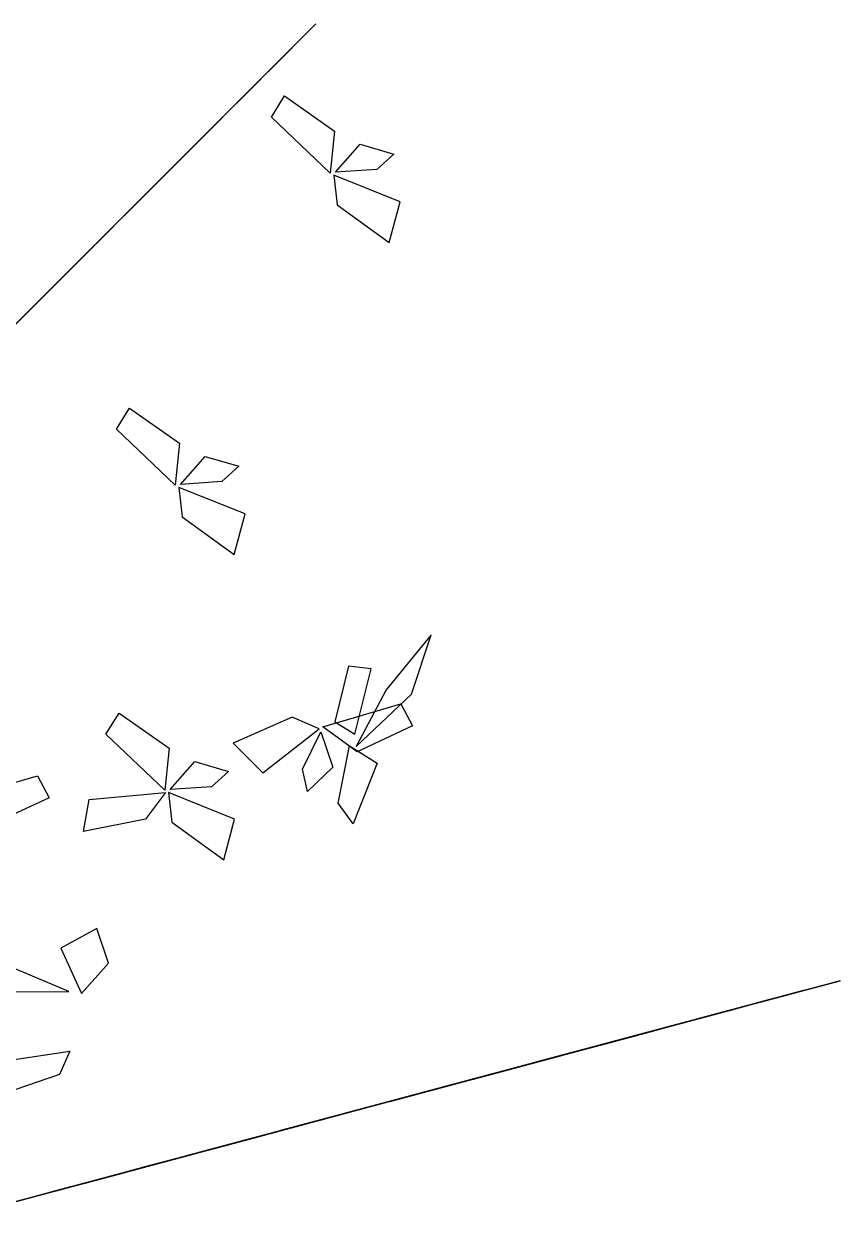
# Model space of a CAD drawing. Extents: x 169.79 to 176.47, y 71.61 to 78.33.
# Drawn here: x 175.131 to 176.47, y 75.477 to 77.428 of the extents above; entities that cross this region are included whole.
import ezdxf

# ---------------------------------------------------------------- set-up
doc = ezdxf.new("R2010")
doc.units = 0
doc.header["$MEASUREMENT"] = 0
doc.layers.add('3D_TREE_03_LEAVES', color=3, linetype='CONTINUOUS')

msp = doc.modelspace()

# ---------------------------------------------------------------- linework, layer by layer
at = {"layer": '3D_TREE_03_LEAVES'}
for points in [[(175.5325, 77.3497, 5.3982), (175.6105, 77.4277, 5.3685), (175.564, 77.3812, 5.3367), (175.5535, 77.3707, 5.36)], [(175.4994, 77.3166, 5.6285), (175.5503, 77.3675, 5.7364), (175.5609, 77.3781, 5.6158), (175.5257, 77.3429, 5.5137)], [(175.525, 77.3421, 5.3961), (175.543, 77.3602, 5.2687), (175.5069, 77.3241, 5.1796), (175.4814, 77.2986, 5.2794)], [(175.5205, 77.3376, 5.4003), (175.4724, 77.2896, 5.3176), (175.3778, 77.195, 5.2921), (175.4394, 77.2566, 5.3961)], [(175.6336, 77.1829, 6.1402), (175.5374, 77.2748, 6.2582), (175.5588, 77.3093, 6.2972), (175.6411, 77.2518, 6.2214)], [(175.46, 77.2772, 5.6529), (175.4797, 77.2969, 5.4731), (175.4666, 77.2838, 5.4766), (175.4289, 77.2461, 5.5694)], [(175.4576, 77.2748, 5.6552), (175.3214, 77.1386, 5.5485), (175.3157, 77.1329, 5.5647), (175.3649, 77.1821, 5.6668)], [(175.3791, 77.1963, 5.9895), (175.4423, 77.2595, 5.965), (175.4643, 77.2815, 5.87), (175.4091, 77.2262, 5.8944)], [(175.3297, 77.1469, 6.5061), (175.3929, 77.2101, 6.4817), (175.4149, 77.2321, 6.3866), (175.3597, 77.1769, 6.4111)], [(175.6427, 77.1842, 6.1409), (175.6832, 77.2301, 6.1917), (175.7381, 77.214, 6.1676), (175.7105, 77.1887, 6.1401)], [(175.3478, 77.165, 6.1363), (175.3725, 77.1896, 6.0873), (175.4077, 77.2249, 6.0864), (175.4077, 77.2249, 6.1005)], [(175.3751, 77.1923, 5.9876), (175.3392, 77.1564, 5.886), (175.3798, 77.197, 5.9227), (175.3751, 77.1923, 5.9405)], [(175.2984, 77.1156, 6.6529), (175.3231, 77.1403, 6.604), (175.3583, 77.1755, 6.603), (175.3583, 77.1755, 6.6172)], [(175.3438, 77.161, 6.1334), (175.3611, 77.1783, 6.0196), (175.3239, 77.1411, 5.9264), (175.2992, 77.1164, 6.0102)], [(175.7305, 77.069, 5.996), (175.7484, 77.1355, 6.0735), (175.6398, 77.1792, 6.1353), (175.6451, 77.131, 6.0775)], [(175.3405, 77.1577, 6.1419), (175.2493, 77.0665, 6.1391), (175.1954, 77.0126, 6.0309), (175.2959, 77.1131, 6.061)], [(175.3465, 77.1637, 6.1485), (175.3392, 77.1564, 6.2426), (175.3272, 77.1444, 6.2417), (175.3152, 77.1324, 6.1786)], [(175.2459, 77.0631, 5.32), (175.3092, 77.1264, 5.2956), (175.3311, 77.1483, 5.2005), (175.2759, 77.0931, 5.225)], [(175.2605, 77.0777, 6.9024), (175.3114, 77.1286, 7.0103), (175.322, 77.1392, 6.8896), (175.2868, 77.104, 6.7876)], [(175.3257, 77.1429, 6.5042), (175.2898, 77.107, 6.4026), (175.3304, 77.1476, 6.4393), (175.3257, 77.1429, 6.4572)], [(175.2164, 77.0335, 4.5878), (175.2796, 77.0968, 4.5633), (175.3015, 77.1187, 4.4683), (175.2463, 77.0635, 4.4928)], [(175.2945, 77.1116, 6.6501), (175.3118, 77.1289, 6.5362), (175.2745, 77.0917, 6.4431), (175.2499, 77.067, 6.5268)], [(175.2147, 77.0319, 5.4668), (175.2393, 77.0565, 5.4179), (175.2746, 77.0917, 5.4169), (175.2746, 77.0917, 5.4311)], [(175.2161, 77.0333, 3.9944), (175.267, 77.0842, 4.1023), (175.2777, 77.0948, 3.9817), (175.2424, 77.0596, 3.8796)], [(175.222, 77.0392, 6.9337), (175.1924, 77.0096, 7.0485), (175.2433, 77.0605, 7.1541), (175.2572, 77.0744, 7.0253)], [(175.1851, 77.0023, 4.7346), (175.2097, 77.0269, 4.6857), (175.245, 77.0622, 4.6847), (175.245, 77.0622, 4.6988)], [(175.2212, 77.0383, 6.9267), (175.2408, 77.058, 6.747), (175.2277, 77.0449, 6.7505), (175.19, 77.0072, 6.8432)], [(175.242, 77.0591, 5.3181), (175.206, 77.0232, 5.2165), (175.2466, 77.0638, 5.2532), (175.242, 77.0591, 5.2711)], [(175.2167, 77.0339, 5.9612), (175.2407, 77.0579, 5.869), (175.2354, 77.0525, 5.8653), (175.2101, 77.0273, 5.9086)], [(175.2187, 77.0359, 6.9291), (175.0825, 76.8997, 6.8224), (175.0768, 76.894, 6.8386), (175.126, 76.9432, 6.9407)], [(175.2107, 77.0279, 5.464), (175.228, 77.0452, 5.3501), (175.1907, 77.0079, 5.257), (175.1661, 76.9833, 5.3407)], [(175.2124, 77.0295, 4.5859), (175.1764, 76.9936, 4.4843), (175.217, 77.0342, 4.521), (175.2124, 77.0295, 4.5389)], [(175.2073, 77.0245, 5.4725), (175.1162, 76.9334, 5.4696), (175.0623, 76.8794, 5.3614), (175.1628, 76.9799, 5.3915)], [(175.2121, 77.0293, 5.9631), (175.1162, 76.9334, 5.8182), (175.1182, 76.9354, 5.8954), (175.1575, 76.9747, 5.9575)], [(175.1811, 76.9983, 4.7318), (175.1984, 77.0156, 4.6179), (175.1611, 76.9783, 4.5248), (175.1365, 76.9537, 4.6085)], [(175.1768, 76.9939, 4.0188), (175.1964, 77.0136, 3.839), (175.1833, 77.0005, 3.8425), (175.1456, 76.9628, 3.9353)], [(175.1776, 76.9948, 4.0258), (175.1481, 76.9652, 4.1406), (175.1989, 77.0161, 4.2461), (175.2129, 77.03, 4.1174)], [(175.2133, 77.0305, 5.479), (175.206, 77.0232, 5.5731), (175.194, 77.0112, 5.5722), (175.1821, 76.9992, 5.5092)], [(175.1778, 76.9949, 4.7402), (175.0866, 76.9038, 4.7374), (175.0327, 76.8499, 4.6292), (175.1332, 76.9503, 4.6593)], [(175.1837, 77.0009, 4.7468), (175.1764, 76.9936, 4.8409), (175.1644, 76.9816, 4.84), (175.1525, 76.9696, 4.7769)], [(175.1743, 76.9915, 4.0211), (175.0381, 76.8553, 3.9144), (175.0324, 76.8496, 3.9306), (175.0816, 76.8988, 4.0327)], [(175.3794, 76.6709, 5.5552), (175.2831, 76.7629, 5.6732), (175.3046, 76.7973, 5.7121), (175.3869, 76.7398, 5.6364)], [(175.3885, 76.6722, 5.5558), (175.4289, 76.7181, 5.6067), (175.4838, 76.702, 5.5825), (175.4563, 76.6767, 5.555)], [(175.4762, 76.557, 5.4109), (175.4941, 76.6236, 5.4884), (175.3855, 76.6672, 5.5502), (175.3909, 76.619, 5.4925)], [(175.6763, 76.2423, 6.6095), (175.7673, 76.328, 6.549), (175.7995, 76.4256, 6.5956), (175.7258, 76.3353, 6.6235)], [(175.6743, 76.2622, 6.6328), (175.7011, 76.3694, 6.6979), (175.6638, 76.3741, 6.7631), (175.6412, 76.2829, 6.7072)], [(175.6219, 76.2745, 5.7182), (175.7496, 76.3119, 5.8362), (175.7687, 76.2761, 5.8752), (175.6778, 76.2336, 5.7994)], [(175.3624, 76.1703, 4.9619), (175.2661, 76.2622, 5.0799), (175.2876, 76.2966, 5.1189), (175.3699, 76.2392, 5.0431)], [(175.4748, 76.2476, 5.574), (175.5235, 76.1988, 5.6515), (175.6156, 76.2711, 5.7133), (175.5712, 76.2905, 5.6555)], [(175.6184, 76.266, 5.7189), (175.6379, 76.2081, 5.7697), (175.5965, 76.1685, 5.7456), (175.5884, 76.205, 5.7181)], [(175.6716, 76.1151, 6.4885), (175.6468, 76.1492, 6.563), (175.6652, 76.243, 6.6281), (175.7107, 76.2146, 6.5258)], [(175.3715, 76.1715, 4.9626), (175.4119, 76.2174, 5.0134), (175.4668, 76.2013, 4.9893), (175.4393, 76.176, 4.9618)], [(175.0259, 76.1566, 5.1385), (175.1536, 76.194, 5.2565), (175.1727, 76.1582, 5.2955), (175.0818, 76.1157, 5.2197)], [(175.3638, 76.1667, 4.9576), (175.3307, 76.1231, 4.9088), (175.2293, 76.1025, 4.8936), (175.2386, 76.1553, 4.9555)], [(175.4592, 76.0563, 4.8177), (175.4771, 76.1229, 4.8952), (175.3685, 76.1666, 4.957), (175.3739, 76.1183, 4.8992)], [(175.2261, 75.8371, 7.61), (175.27, 75.8868, 7.5123), (175.2509, 75.9436, 7.4052), (175.192, 75.9115, 7.4704)], [(175.2052, 75.8402, 7.6053), (175.1171, 75.8775, 7.5402), (175.0589, 75.8649, 7.5681), (175.0843, 75.8396, 7.6146)], [(176.2956, 75.8111, 5.6129), (176.3819, 75.8342, 5.5884), (176.4119, 75.8423, 5.4934), (176.3365, 75.822, 5.5179)], [(176.3636, 75.8293, 5.3773), (176.4702, 75.8579, 5.3476), (176.4066, 75.8408, 5.3157), (176.3923, 75.837, 5.3391)], [(176.3472, 75.8249, 5.3794), (176.2815, 75.8073, 5.2966), (176.1523, 75.7727, 5.2712), (176.2364, 75.7952, 5.3752)], [(176.215, 75.7895, 4.7091), (176.3545, 75.8269, 4.8449), (176.2683, 75.8038, 4.8343), (176.217, 75.79, 4.777)], [(176.3533, 75.8266, 5.3752), (176.3779, 75.8332, 5.2478), (176.3287, 75.82, 5.1587), (176.2938, 75.8106, 5.2584)], [(176.2474, 75.7982, 5.7569), (176.271, 75.8045, 5.643), (176.2201, 75.7909, 5.5499), (176.1865, 75.7819, 5.6336)], [(176.2089, 75.7879, 6.5587), (176.2784, 75.8065, 6.6666), (176.2929, 75.8104, 6.546), (176.2448, 75.7975, 6.4439)], [(176.2183, 75.7904, 6.3072), (176.2877, 75.809, 6.4151), (176.3023, 75.8129, 6.2945), (176.2541, 75.8, 6.1924)], [(176.2901, 75.8096, 5.611), (176.241, 75.7965, 5.5094), (176.2965, 75.8113, 5.5461), (176.2901, 75.8096, 5.564)], [(176.2528, 75.7996, 5.7597), (176.2865, 75.8086, 5.7108), (176.3347, 75.8216, 5.7098), (176.3347, 75.8216, 5.7239)], [(176.2428, 75.797, 5.7653), (176.1183, 75.7636, 5.7625), (176.0446, 75.7439, 5.6543), (176.1819, 75.7806, 5.6844)], [(176.0934, 75.7569, 6.9727), (176.1798, 75.7801, 6.9483), (176.2098, 75.7881, 6.8532), (176.1343, 75.7679, 6.8777)], [(176.1645, 75.776, 6.3316), (176.1914, 75.7832, 6.1518), (176.1734, 75.7784, 6.1553), (176.1219, 75.7645, 6.2481)], [(176.2047, 75.7868, 4.6984), (176.1412, 75.7697, 4.5944), (176.174, 75.7785, 4.4883), (176.2232, 75.7917, 4.5859)], [(176.1986, 75.7851, 4.7048), (176.1801, 75.7802, 4.794), (176.1596, 75.7747, 4.8003), (176.1555, 75.7736, 4.726)], [(176.251, 75.7991, 5.7719), (176.241, 75.7965, 5.866), (176.2246, 75.7921, 5.8651), (176.2083, 75.7877, 5.802)], [(176.1518, 75.7726, 6.5854), (175.9657, 75.7227, 6.4787), (175.9579, 75.7206, 6.4949), (176.0251, 75.7386, 6.597)], [(176.1611, 75.7751, 6.3339), (175.9751, 75.7252, 6.2272), (175.9672, 75.7231, 6.2434), (176.0345, 75.7411, 6.3455)], [(176.0507, 75.7455, 7.1195), (176.0843, 75.7545, 7.0706), (176.1325, 75.7674, 7.0697), (176.1325, 75.7674, 7.0838)], [(176.0687, 75.7503, 4.9531), (176.1382, 75.7689, 5.061), (176.1528, 75.7728, 4.9403), (176.1046, 75.7599, 4.8383)], [(176.1551, 75.7735, 6.5831), (176.182, 75.7807, 6.4033), (176.1641, 75.7759, 6.4068), (176.1125, 75.762, 6.4996)], [(176.0674, 75.7499, 5.5866), (175.9365, 75.7149, 5.4417), (175.9392, 75.7156, 5.5188), (175.9928, 75.73, 5.5809)], [(176.0453, 75.744, 7.1167), (176.0689, 75.7503, 7.0029), (176.018, 75.7367, 6.9097), (175.9843, 75.7277, 6.9934)], [(175.9846, 75.7278, 4.5565), (176.0541, 75.7464, 4.6644), (176.0687, 75.7503, 4.5438), (176.0205, 75.7374, 4.4417)], [(176.0489, 75.745, 7.1318), (176.0389, 75.7423, 7.2259), (176.0225, 75.7379, 7.2249), (176.0062, 75.7335, 7.1619)], [(176.088, 75.7555, 6.9709), (176.0389, 75.7423, 6.8692), (176.0943, 75.7572, 6.9059), (176.088, 75.7555, 6.9238)], [(176.0737, 75.7516, 5.5847), (176.1065, 75.7604, 5.4925), (176.0992, 75.7585, 5.4887), (176.0646, 75.7492, 5.532)], [(175.207, 75.7426, 7.7915), (175.1899, 75.7041, 7.8659), (175.0994, 75.6731, 7.9311), (175.1013, 75.7268, 7.8287)], [(176.0116, 75.735, 4.9798), (175.8256, 75.6852, 4.8731), (175.8177, 75.6831, 4.8893), (175.885, 75.7011, 4.9914)], [(176.0407, 75.7428, 7.1252), (175.9162, 75.7094, 7.1224), (175.8425, 75.6897, 7.0141), (175.9798, 75.7265, 7.0443)], [(175.9115, 75.7082, 3.9393), (175.9979, 75.7313, 3.9148), (176.0279, 75.7394, 3.8198), (175.9524, 75.7191, 3.8442)], [(176.0149, 75.7359, 4.9774), (176.0418, 75.7431, 4.7977), (176.0239, 75.7383, 4.8012), (175.9724, 75.7245, 4.8939)], [(175.9275, 75.7125, 4.5832), (175.7415, 75.6626, 4.4765), (175.7336, 75.6605, 4.4927), (175.8009, 75.6785, 4.5948)], [(175.8108, 75.6812, 7.4915), (175.9502, 75.7185, 7.6273), (175.8641, 75.6955, 7.6167), (175.8128, 75.6817, 7.5594)], [(175.9061, 75.7067, 3.9374), (175.857, 75.6936, 3.8358), (175.9124, 75.7084, 3.8725), (175.9061, 75.7067, 3.8903)], [(175.8716, 75.6975, 6.9445), (175.9043, 75.7063, 6.8523), (175.8971, 75.7043, 6.8485), (175.8625, 75.6951, 6.8918)], [(175.8688, 75.6967, 4.0861), (175.9024, 75.7057, 4.0371), (175.9506, 75.7187, 4.0362), (175.9506, 75.7187, 4.0503)], [(175.9308, 75.7134, 4.5809), (175.9577, 75.7206, 4.4011), (175.9398, 75.7158, 4.4046), (175.8883, 75.7019, 4.4974)], [(175.8588, 75.6941, 4.0917), (175.7343, 75.6607, 4.0889), (175.6606, 75.641, 3.9807), (175.7979, 75.6777, 4.0108)], [(175.8652, 75.6958, 6.9464), (175.7343, 75.6607, 6.8015), (175.7371, 75.6614, 6.8786), (175.7907, 75.6758, 6.9407)], [(175.8633, 75.6953, 4.0832), (175.887, 75.7016, 3.9694), (175.8361, 75.688, 3.8762), (175.8024, 75.679, 3.96)], [(175.867, 75.6962, 4.0983), (175.857, 75.6936, 4.1924), (175.8406, 75.6892, 4.1915), (175.8243, 75.6848, 4.1284)], [(175.6491, 75.6379, 3.5166), (175.7885, 75.6752, 3.6524), (175.7024, 75.6521, 3.6418), (175.6511, 75.6384, 3.5845)], [(175.723, 75.6577, 7.7678), (175.7924, 75.6763, 7.8756), (175.807, 75.6802, 7.755), (175.7588, 75.6673, 7.653)], [(175.8005, 75.6784, 7.4809), (175.7369, 75.6614, 7.3769), (175.7697, 75.6702, 7.2707), (175.819, 75.6834, 7.3684)], [(175.7943, 75.6768, 7.4872), (175.7759, 75.6718, 7.5764), (175.7554, 75.6663, 7.5828), (175.7513, 75.6652, 7.5085)], [(175.6833, 75.647, 3.9129), (175.5524, 75.612, 3.768), (175.5552, 75.6127, 3.8452), (175.6088, 75.6271, 3.9073)], [(175.6692, 75.6432, 7.7921), (175.6961, 75.6505, 7.6124), (175.6781, 75.6457, 7.6158), (175.6266, 75.6318, 7.7086)], [(175.6897, 75.6487, 3.911), (175.7224, 75.6575, 3.8188), (175.7152, 75.6556, 3.8151), (175.6806, 75.6463, 3.8583)], [(175.6658, 75.6423, 7.7945), (175.4798, 75.5925, 7.6877), (175.472, 75.5904, 7.704), (175.5392, 75.6084, 7.806)], [(175.5067, 75.5997, 5.9649), (175.593, 75.6228, 5.9404), (175.623, 75.6309, 5.8454), (175.5476, 75.6107, 5.8698)], [(175.5073, 75.5999, 7.9769), (175.5937, 75.623, 7.9525), (175.6237, 75.631, 7.8574), (175.5482, 75.6108, 7.8819)], [(175.6388, 75.6351, 3.506), (175.5752, 75.6181, 3.402), (175.608, 75.6269, 3.2958), (175.6573, 75.6401, 3.3935)], [(175.6327, 75.6335, 3.5123), (175.6142, 75.6285, 3.6015), (175.5937, 75.623, 3.6079), (175.5896, 75.6219, 3.5336)], [(175.452, 75.585, 3.3862), (175.5214, 75.6037, 3.494), (175.536, 75.6076, 3.3734), (175.4878, 75.5947, 3.2713)], [(175.4639, 75.5883, 6.1117), (175.4976, 75.5973, 6.0627), (175.5458, 75.6102, 6.0618), (175.5458, 75.6102, 6.0759)], [(175.4646, 75.5884, 8.1237), (175.4982, 75.5974, 8.0748), (175.5464, 75.6103, 8.0738), (175.5464, 75.6103, 8.088)], [(175.3863, 75.5674, 8.4747), (175.5258, 75.6048, 8.6106), (175.4396, 75.5817, 8.6), (175.3884, 75.568, 8.5427)], [(175.4585, 75.5868, 6.1088), (175.4821, 75.5931, 5.995), (175.4312, 75.5795, 5.9018), (175.3976, 75.5705, 5.9856)], [(175.4591, 75.587, 8.1209), (175.4827, 75.5933, 8.007), (175.4318, 75.5796, 7.9139), (175.3982, 75.5706, 7.9976)], [(175.4062, 75.5728, 4.9016), (175.4926, 75.5959, 4.8771), (175.5226, 75.604, 4.7821), (175.4471, 75.5838, 4.8066)], [(175.4627, 75.5879, 8.136), (175.4527, 75.5853, 8.2301), (175.4364, 75.5809, 8.2291), (175.42, 75.5765, 8.1661)], [(175.5012, 75.5982, 5.963), (175.4521, 75.5851, 5.8614), (175.5076, 75.5999, 5.898), (175.5012, 75.5982, 5.9159)], [(175.5018, 75.5984, 7.975), (175.4527, 75.5853, 7.8734), (175.5082, 75.6001, 7.9101), (175.5018, 75.5984, 7.928)], [(175.3948, 75.5697, 3.4128), (175.2088, 75.5199, 3.3061), (175.201, 75.5178, 3.3224), (175.2682, 75.5358, 3.4244)], [(175.4546, 75.5857, 8.1294), (175.33, 75.5524, 8.1265), (175.2564, 75.5326, 8.0183), (175.3936, 75.5694, 8.0484)], [(175.376, 75.5647, 8.4641), (175.3125, 75.5477, 8.3601), (175.3453, 75.5565, 8.254), (175.3945, 75.5696, 8.3516)], [(175.3251, 75.551, 8.9317), (175.3946, 75.5697, 9.0395), (175.4091, 75.5736, 8.9189), (175.3609, 75.5607, 8.8169)], [(175.4008, 75.5713, 4.8997), (175.3517, 75.5582, 4.7981), (175.4071, 75.573, 4.8348), (175.4008, 75.5713, 4.8527)], [(175.3982, 75.5706, 3.4105), (175.4251, 75.5778, 3.2307), (175.4071, 75.573, 3.2342), (175.3556, 75.5592, 3.327)], [(175.3635, 75.5613, 5.0484), (175.3971, 75.5704, 4.9995), (175.4453, 75.5833, 4.9985), (175.4453, 75.5833, 5.0126)], [(175.3535, 75.5587, 5.0541), (175.2289, 75.5253, 5.0512), (175.1553, 75.5056, 4.943), (175.2926, 75.5423, 4.9731)], [(175.2724, 75.5369, 8.963), (175.2321, 75.5261, 9.0778), (175.3016, 75.5447, 9.1834), (175.3206, 75.5498, 9.0546)], [(175.2855, 75.5404, 7.9487), (175.3182, 75.5492, 7.8565), (175.3109, 75.5473, 7.8527), (175.2764, 75.538, 7.896)], [(175.358, 75.5599, 5.0456), (175.3817, 75.5662, 4.9317), (175.3308, 75.5526, 4.8386), (175.2971, 75.5436, 4.9223)], [(175.3617, 75.5609, 5.0606), (175.3517, 75.5582, 5.1547), (175.3353, 75.5538, 5.1538), (175.319, 75.5494, 5.0908)], [(175.3699, 75.5631, 8.4705), (175.3514, 75.5581, 8.5596), (175.3309, 75.5526, 8.566), (175.3268, 75.5515, 8.4917)], [(175.2679, 75.5357, 8.9584), (175.0819, 75.4859, 8.8516), (175.0741, 75.4838, 8.8679), (175.1413, 75.5018, 8.9699)], [(175.2791, 75.5387, 7.9506), (175.1482, 75.5036, 7.8057), (175.1509, 75.5044, 7.8828), (175.2045, 75.5187, 7.9449)], [(175.2713, 75.5366, 8.956), (175.2982, 75.5438, 8.7763), (175.2803, 75.539, 8.7797), (175.2287, 75.5252, 8.8725)], [(175.178, 75.5116, 4.8753), (175.0471, 75.4766, 4.7304), (175.0499, 75.4773, 4.8075), (175.1035, 75.4917, 4.8696)], [(175.1844, 75.5134, 4.8734), (175.2171, 75.5221, 4.7812), (175.2099, 75.5202, 4.7774), (175.1753, 75.5109, 4.8207)]]:
    msp.add_3dface(points, dxfattribs=at)

doc.saveas('drawing.dxf')
